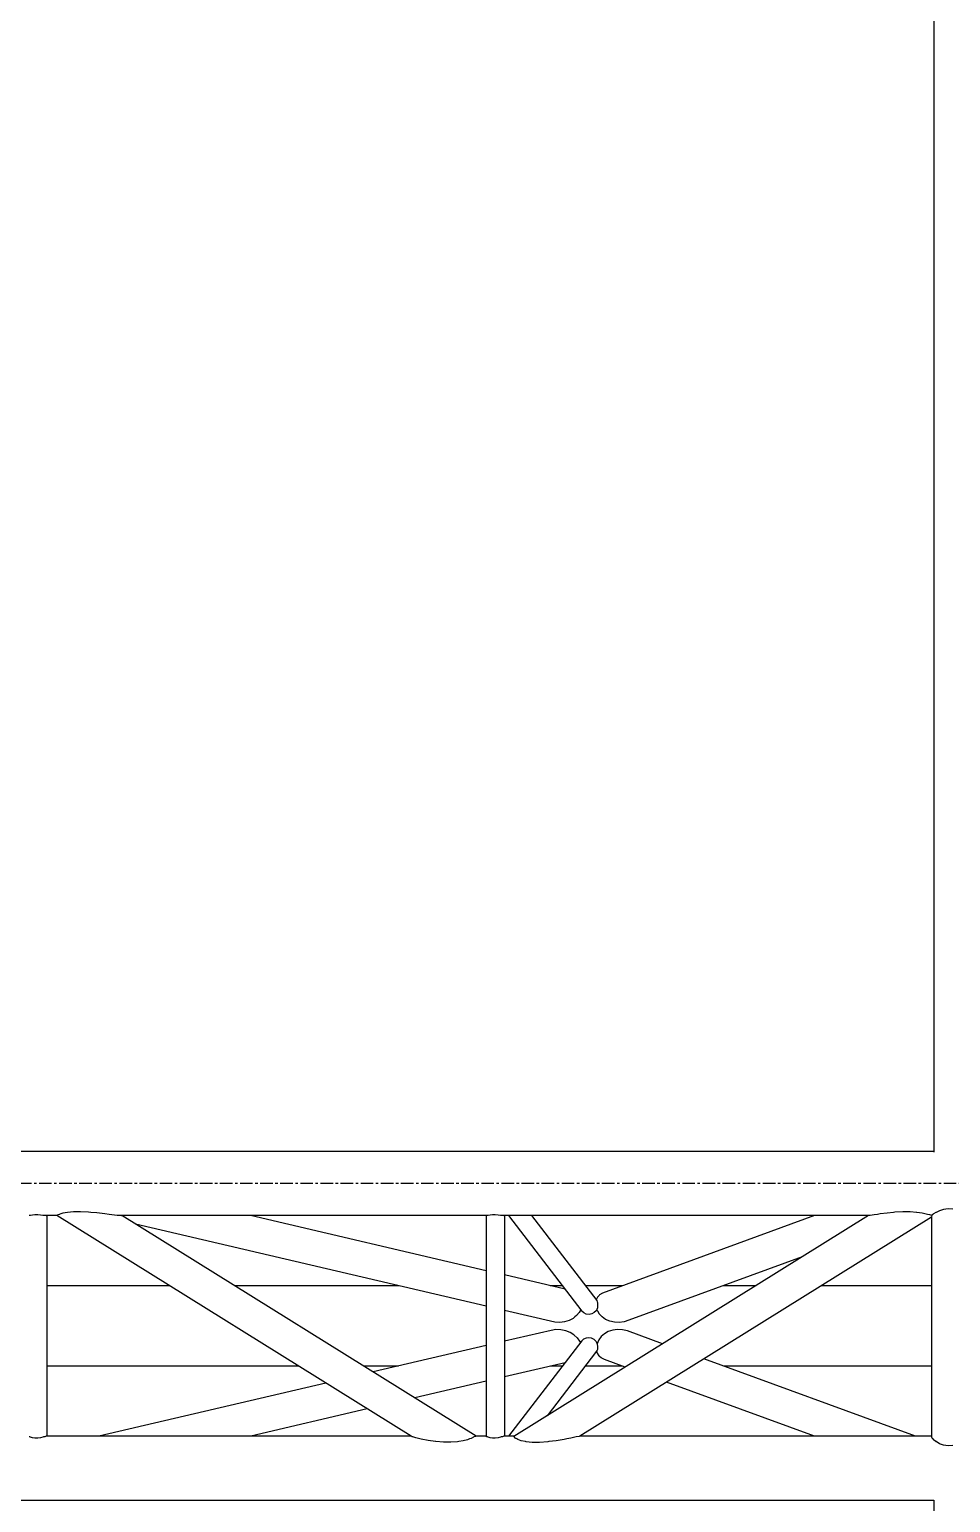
# Model space of a CAD drawing. Header units: millimetres. Extents: x 5143 to 30813, y 232 to 21408.
# Drawn here: x 9513 to 10095, y 7429 to 8360 of the extents above; entities that cross this region are included whole.
import ezdxf

# ---------------------------------------------------------------- set-up
doc = ezdxf.new("R2010")
doc.units = ezdxf.units.MM
doc.header["$LTSCALE"] = 0.25
doc.linetypes.add('CENTER', pattern=[50.8, 31.75, -6.35, 6.35, -6.35])
doc.linetypes.add('XKITLINE00', pattern=[0])

msp = doc.modelspace()

# ---------------------------------------------------------------- linework, layer by layer
at = {"color": 8, "linetype": 'XKITLINE00'}
for p, q in [((10084.2, 9070.15), (10084.2, 7650.16)), ((10084.2, 7650.57), (9008.64, 7650.57)), ((9513.25, 7610), (9512.78, 7609.98)), ((9513.59, 7610.12), (9513.25, 7610)), ((9514.85, 7610.32), (9513.59, 7610.12)), ((9516.44, 7610.42), (9514.85, 7610.32)), ((9518.2, 7610.41), (9516.44, 7610.42)), ((9519.96, 7610.29), (9518.2, 7610.41)), ((9521.55, 7610.07), (9519.96, 7610.29)), ((9521.88, 7610), (9521.55, 7610.07)), ((9522.81, 7609.97), (9521.88, 7610)), ((9530.27, 7609.97), (9522.81, 7609.97)), ((9523.62, 7609.93), (9522.81, 7609.97)), ((9523.41, 7609.97), (9523.38, 7609.95)), ((9523.74, 7609.92), (9523.62, 7609.93)), ((9523.8, 7609.97), (9523.74, 7609.92)), ((9523.9, 7609.97), (9523.9, 7470.61)), ((9530.28, 7609.98), (9530.22, 7609.94)), ((9754.13, 7470.52), (9530.22, 7609.94)), ((9530.45, 7609.99), (9530.28, 7609.98)), ((9530.83, 7610.37), (9530.45, 7609.99)), ((9531.99, 7610.68), (9530.83, 7610.37)), ((9532.19, 7610.85), (9531.99, 7610.68)), ((9534.17, 7611.49), (9532.19, 7610.85)), ((9537.13, 7611.96), (9534.17, 7611.49)), ((9540.74, 7612.35), (9537.13, 7611.96)), ((9545.19, 7612.41), (9540.74, 7612.35)), ((9550.28, 7612.13), (9545.19, 7612.41)), ((9551.81, 7611.96), (9550.28, 7612.13)), ((9555.5, 7611.68), (9551.81, 7611.96)), ((9560.54, 7611.1), (9555.5, 7611.68)), ((9563.26, 7610.68), (9560.54, 7611.1)), ((9565.01, 7610.52), (9563.26, 7610.68)), ((9568.49, 7610.09), (9565.01, 7610.52)), ((9569.03, 7609.99), (9568.49, 7610.09)), ((9570.59, 7609.95), (9569.03, 7609.99)), ((9801.87, 7609.97), (9569.71, 7609.97)), ((9571.25, 7609.92), (9570.59, 7609.95)), ((9571.29, 7609.97), (9571.25, 7609.92)), ((9795.27, 7470.61), (9571.45, 7609.97)), ((9801.59, 7575.12), (9652.69, 7609.97)), ((9801.87, 7609.97), (9801.59, 7609.94)), ((9801.59, 7609.94), (9801.59, 7470.47)), ((9802.34, 7609.99), (9801.87, 7609.97)), ((9802.68, 7610.11), (9802.34, 7609.99)), ((9803.94, 7610.31), (9802.68, 7610.11)), ((9805.53, 7610.41), (9803.94, 7610.31)), ((9807.29, 7610.4), (9805.53, 7610.41)), ((9809.05, 7610.28), (9807.29, 7610.4)), ((9810.64, 7610.07), (9809.05, 7610.28)), ((9810.97, 7609.99), (9810.64, 7610.07)), ((9811.9, 7609.97), (9810.97, 7609.99)), ((10043.66, 7609.97), (9811.9, 7609.97)), ((9812.71, 7609.94), (9811.9, 7609.97)), ((9812.49, 7609.97), (9812.47, 7609.95)), ((9812.83, 7609.92), (9812.71, 7609.94)), ((9812.88, 7609.97), (9812.83, 7609.92)), ((9812.99, 7609.97), (9812.99, 7470.61)), ((9815.69, 7609.97), (9861.99, 7549.64)), ((10043.09, 7609.95), (9819, 7470.42)), ((9830.06, 7609.97), (9871.31, 7556.22)), ((10082.73, 7608.92), (9860.59, 7470.6)), ((10008.99, 7609.97), (9874.92, 7560.99)), ((10044, 7609.99), (10043.09, 7609.95)), ((10043.23, 7609.97), (10043.18, 7609.95)), ((10044.1, 7610.02), (10044, 7609.99)), ((10046.69, 7610.46), (10044.1, 7610.02)), ((10048.62, 7610.68), (10046.69, 7610.46)), ((10050.35, 7611), (10048.62, 7610.68)), ((10054.85, 7611.61), (10050.35, 7611)), ((10058.9, 7611.96), (10054.85, 7611.61)), ((10059.7, 7612.06), (10058.9, 7611.96)), ((10064.72, 7612.39), (10059.7, 7612.06)), ((10069.34, 7612.38), (10064.72, 7612.39)), ((10073.32, 7612.02), (10069.34, 7612.38)), ((10073.61, 7611.96), (10073.32, 7612.02)), ((10076.83, 7611.57), (10073.61, 7611.96)), ((10079.55, 7610.95), (10076.83, 7611.57)), ((10080.19, 7610.68), (10079.55, 7610.95)), ((10081.71, 7610.43), (10080.19, 7610.68)), ((10082.93, 7610.06), (10081.71, 7610.43)), ((10082.94, 7610.12), (10082.73, 7609.19)), ((10082.73, 7609.19), (10082.73, 7470.24)), ((10083.07, 7610.35), (10082.94, 7610.12)), ((10083.68, 7610.66), (10083.07, 7610.35)), ((10084.08, 7611.08), (10083.68, 7610.66)), ((10085.64, 7611.93), (10084.08, 7611.08)), ((10085.71, 7611.99), (10085.64, 7611.93)), ((10087.87, 7613.08), (10085.71, 7611.99)), ((10090.34, 7613.76), (10087.87, 7613.08)), ((10090.46, 7613.81), (10090.34, 7613.76)), ((10093.35, 7614.24), (10090.46, 7613.81)), ((10096.38, 7614.04), (10093.35, 7614.24)), ((9801.59, 7552.75), (9580.08, 7604.6)), ((10001.18, 7583.85), (9891.59, 7543.81)), ((9851.38, 7563.46), (9812.99, 7572.45)), ((9601.31, 7565.67), (9523.9, 7565.67)), ((9746.37, 7565.67), (9642.6, 7565.67)), ((9849.68, 7565.67), (9841.84, 7565.67)), ((9887.75, 7565.67), (9864.05, 7565.67)), ((9872.84, 7559.53), (9871.74, 7558.35)), ((9873.1, 7559.86), (9872.84, 7559.53)), ((9874.92, 7560.99), (9873.1, 7559.86)), ((9971.98, 7565.67), (9951.43, 7565.67)), ((10082.73, 7565.67), (10013.28, 7565.67)), ((9861.33, 7550.5), (9860.87, 7549.85)), ((9871.04, 7556.68), (9871.01, 7556.61)), ((9871.74, 7558.35), (9871.04, 7556.68)), ((9871.36, 7550.48), (9871.08, 7549.99)), ((9871.31, 7556.22), (9871.62, 7555.48)), ((9871.41, 7550.69), (9871.36, 7550.48)), ((9871.74, 7551.74), (9871.41, 7550.69)), ((9871.43, 7550.74), (9871.68, 7550.03)), ((9871.62, 7555.48), (9871.79, 7555.11)), ((9871.9, 7553.35), (9871.74, 7551.74)), ((9871.79, 7555.11), (9871.94, 7553.58)), ((9871.94, 7553.58), (9871.9, 7553.35)), ((9844.89, 7542.61), (9812.99, 7550.08)), ((9847.98, 7542.43), (9844.89, 7542.61)), ((9851.02, 7542.79), (9847.98, 7542.43)), ((9853.87, 7543.68), (9851.02, 7542.79)), ((9856.37, 7545.05), (9853.87, 7543.68)), ((9857.5, 7546.03), (9856.37, 7545.05)), ((9858.54, 7546.8), (9857.5, 7546.03)), ((9860.33, 7548.83), (9858.54, 7546.8)), ((9860.87, 7549.85), (9860.33, 7548.83)), ((9863.21, 7548.48), (9861.99, 7549.64)), ((9864.77, 7547.77), (9863.21, 7548.48)), ((9866.5, 7547.57), (9864.77, 7547.77)), ((9868.24, 7547.91), (9866.5, 7547.57)), ((9869.81, 7548.74), (9868.24, 7547.91)), ((9870.92, 7549.85), (9869.81, 7548.74)), ((9871.08, 7549.99), (9870.92, 7549.85)), ((9871.68, 7550.03), (9871.82, 7549.84)), ((9871.82, 7549.84), (9872.93, 7547.88)), ((9872.93, 7547.88), (9874.71, 7546.03)), ((9874.71, 7546.03), (9874.75, 7545.98)), ((9876.93, 7544.37), (9874.75, 7545.98)), ((9879.55, 7543.21), (9876.93, 7544.37)), ((9882.48, 7542.55), (9879.55, 7543.21)), ((9885.56, 7542.43), (9882.48, 7542.55)), ((9888.65, 7542.86), (9885.56, 7542.43)), ((9891.59, 7543.81), (9888.65, 7542.86)), ((9842.5, 7537.44), (9812.99, 7530.53)), ((9845.6, 7537.91), (9842.5, 7537.44)), ((9848.73, 7537.85), (9845.6, 7537.91)), ((9851.75, 7537.24), (9848.73, 7537.85)), ((9854.5, 7536.12), (9851.75, 7537.24)), ((9856.84, 7534.56), (9854.5, 7536.12)), ((9856.84, 7534.56), (9857.05, 7534.33)), ((9858.93, 7532.68), (9857.05, 7534.33)), ((9858.93, 7532.68), (9860.48, 7530.54)), ((9863.07, 7531.89), (9861.85, 7530.73)), ((9864.62, 7532.6), (9863.07, 7531.89)), ((9866.35, 7532.8), (9864.62, 7532.6)), ((9868.09, 7532.47), (9866.35, 7532.8)), ((9869.67, 7531.64), (9868.09, 7532.47)), ((9870.81, 7530.52), (9869.67, 7531.64)), ((9874.18, 7533.53), (9872.61, 7531.5)), ((9875.16, 7534.32), (9874.18, 7533.53)), ((9876.22, 7535.29), (9875.16, 7534.32)), ((9878.67, 7536.67), (9876.22, 7535.29)), ((9881.5, 7537.56), (9878.67, 7536.67)), ((9884.56, 7537.93), (9881.5, 7537.56)), ((9887.7, 7537.76), (9884.56, 7537.93)), ((9890.76, 7537.06), (9887.7, 7537.76)), ((9912.98, 7528.94), (9890.76, 7537.06)), ((9801.59, 7527.86), (9730.18, 7511.14)), ((9861.85, 7530.73), (9815.69, 7470.57)), ((9871.29, 7524.3), (9839.95, 7483.46)), ((9860.48, 7530.54), (9861.01, 7529.64)), ((9870.94, 7530.4), (9870.81, 7530.52)), ((9870.94, 7530.4), (9871.5, 7529.44)), ((9871.24, 7524.23), (9871.41, 7523.71)), ((9871.6, 7525.03), (9871.29, 7524.3)), ((9871.41, 7523.71), (9871.54, 7522.99)), ((9871.5, 7529.44), (9871.71, 7528.78)), ((9872.2, 7530.51), (9871.54, 7529.32)), ((9871.54, 7522.99), (9872.61, 7521.32)), ((9871.77, 7525.41), (9871.6, 7525.03)), ((9871.71, 7528.78), (9871.87, 7527.16)), ((9871.91, 7526.95), (9871.77, 7525.41)), ((9871.87, 7527.16), (9871.91, 7526.95)), ((9872.61, 7531.5), (9872.2, 7530.51)), ((9682.89, 7514.87), (9523.9, 7514.87)), ((9746.11, 7514.87), (9724.19, 7514.87)), ((9851.33, 7517.02), (9812.99, 7508.04)), ((9849.68, 7514.87), (9842.18, 7514.87)), ((9887.72, 7514.87), (9864.05, 7514.87)), ((9873.15, 7520.88), (9872.61, 7521.32)), ((9874.16, 7520), (9873.15, 7520.88)), ((9876.26, 7519.06), (9874.16, 7520)), ((9889.41, 7514.26), (9876.26, 7519.06)), ((10072.7, 7470.57), (9939, 7519.43)), ((10082.73, 7514.87), (9951.46, 7514.87)), ((9700.17, 7504.12), (9556.88, 7470.57)), ((9801.59, 7505.37), (9756.43, 7494.8)), ((10008.96, 7470.57), (9915.43, 7504.75)), ((9726.42, 7487.77), (9652.95, 7470.57)), ((9513.26, 7470.09), (9512.78, 7470.22)), ((9513.59, 7469.9), (9513.26, 7470.09)), ((9514.85, 7469.56), (9513.59, 7469.9)), ((9516.44, 7469.39), (9514.85, 7469.56)), ((9518.2, 7469.41), (9516.44, 7469.39)), ((9519.96, 7469.6), (9518.2, 7469.41)), ((9521.55, 7469.96), (9519.96, 7469.6)), ((9521.89, 7470.09), (9521.55, 7469.96)), ((9522.81, 7470.26), (9521.89, 7470.09)), ((9523.62, 7470.52), (9522.81, 7470.26)), ((9523.74, 7470.63), (9523.62, 7470.52)), ((9754.04, 7470.57), (9523.68, 7470.57)), ((9523.9, 7470.61), (9523.69, 7470.58)), ((9523.9, 7470.61), (9523.74, 7470.63)), ((9754.86, 7470.15), (9754.13, 7470.52)), ((9755.15, 7470.09), (9754.86, 7470.15)), ((9757.12, 7469.47), (9755.15, 7470.09)), ((9759.64, 7468.95), (9757.12, 7469.47)), ((9760.45, 7468.73), (9759.64, 7468.95)), ((9764.82, 7467.88), (9760.45, 7468.73)), ((9769.52, 7467.26), (9764.82, 7467.88)), ((9769.76, 7467.24), (9769.52, 7467.26)), ((9774.55, 7466.77), (9769.76, 7467.24)), ((9779.23, 7466.69), (9774.55, 7466.77)), ((9783.33, 7467.03), (9779.23, 7466.69)), ((9784.3, 7467.24), (9783.33, 7467.03)), ((9786.89, 7467.61), (9784.3, 7467.24)), ((9789.77, 7468.37), (9786.89, 7467.61)), ((9790.94, 7468.95), (9789.77, 7468.37)), ((9791.98, 7469.2), (9790.94, 7468.95)), ((9793.61, 7469.92), (9791.98, 7469.2)), ((9793.74, 7470.09), (9793.61, 7469.92)), ((9794.76, 7470.37), (9793.74, 7470.09)), ((9794.97, 7470.63), (9794.76, 7470.37)), ((9801.59, 7470.57), (9794.92, 7470.57)), ((9795.27, 7470.61), (9794.97, 7470.63)), ((9795.27, 7470.61), (9795.23, 7470.57)), ((9801.87, 7470.21), (9801.59, 7470.47)), ((9802.35, 7470.08), (9801.87, 7470.21)), ((9802.68, 7469.88), (9802.35, 7470.08)), ((9803.94, 7469.54), (9802.68, 7469.88)), ((9805.53, 7469.37), (9803.94, 7469.54)), ((9807.29, 7469.39), (9805.53, 7469.37)), ((9809.05, 7469.58), (9807.29, 7469.39)), ((9810.64, 7469.95), (9809.05, 7469.58)), ((9810.98, 7470.08), (9810.64, 7469.95)), ((9811.9, 7470.25), (9810.98, 7470.08)), ((9812.71, 7470.51), (9811.9, 7470.25)), ((9812.83, 7470.63), (9812.71, 7470.51)), ((9819.25, 7470.57), (9812.78, 7470.57)), ((9812.99, 7470.61), (9812.79, 7470.58)), ((9812.99, 7470.61), (9812.83, 7470.63)), ((9819, 7470.42), (9819.28, 7470.06)), ((9819.28, 7470.06), (9819.26, 7470.02)), ((9819.26, 7470.02), (9819.95, 7469.28)), ((9820.96, 7468.9), (9819.95, 7469.28)), ((9821.44, 7468.47), (9820.96, 7468.9)), ((9823.67, 7467.66), (9821.44, 7468.47)), ((9826.41, 7467.18), (9823.67, 7467.66)), ((9826.82, 7467.06), (9826.41, 7467.18)), ((9830.65, 7466.65), (9826.82, 7467.06)), ((9835.3, 7466.66), (9830.65, 7466.65)), ((9840.54, 7467.08), (9835.3, 7466.66)), ((9841.15, 7467.18), (9840.54, 7467.08)), ((9845.75, 7467.69), (9841.15, 7467.18)), ((9850.78, 7468.51), (9845.75, 7467.69)), ((9852.55, 7468.9), (9850.78, 7468.51)), ((9855.06, 7469.31), (9852.55, 7468.9)), ((9858.4, 7470.06), (9855.06, 7469.31)), ((9858.43, 7470.06), (9858.4, 7470.06)), ((9860.18, 7470.44), (9858.43, 7470.06)), ((9860.55, 7470.62), (9860.18, 7470.44)), ((10082.73, 7470.57), (9860.45, 7470.57)), ((9860.59, 7470.6), (9860.5, 7470.6)), ((9860.59, 7470.6), (9860.55, 7470.62)), ((10082.73, 7470.24), (10082.86, 7470.06)), ((10082.86, 7470.06), (10083.07, 7469.44)), ((10083.68, 7468.9), (10083.07, 7469.44)), ((10083.68, 7468.9), (10084.08, 7468.34)), ((10085.65, 7467.18), (10084.08, 7468.34)), ((10085.65, 7467.18), (10085.71, 7467.11)), ((10087.87, 7465.77), (10085.71, 7467.11)), ((10090.35, 7464.93), (10087.87, 7465.77)), ((10090.46, 7464.88), (10090.35, 7464.93)), ((10093.35, 7464.38), (10090.46, 7464.88)), ((10096.38, 7464.6), (10093.35, 7464.38)), ((10084.2, 7429.97), (9008.64, 7429.97)), ((10084.2, 7430.06), (10084.2, 6009.99))]:
    msp.add_line(p, q, dxfattribs=at)
at = {"color": 8, "linetype": 'CENTER'}
msp.add_line((10454.1, 7630.27), (9008.64, 7630.27), dxfattribs=at)

doc.saveas('drawing.dxf')
